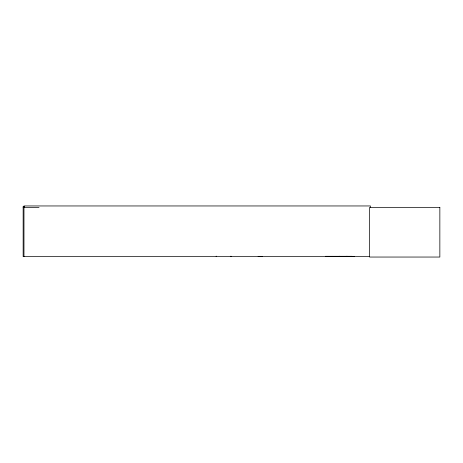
<?xml version="1.0" encoding="UTF-8"?>
<svg xmlns="http://www.w3.org/2000/svg" width="463" height="463" viewBox="0 0 463 463"><rect width="100%" height="100%" fill="white"/><g stroke="black" fill="none" stroke-linecap="round" stroke-linejoin="round"><path stroke-width="0.69" d="M331.878 256.299L331.884 256.589M352.042 256.299L352.042 256.629L352.036 256.299L325.414 256.305M351.996 256.45L325.396 256.427M341.607 256.525L354.027 256.386M341.607 256.595L354.027 256.49M24.597 206.475L23.15 206.475L23.15 256.629L369.694 256.629M23.15 207.407L39.031 207.407M326.351 256.409L335.658 256.398M325.408 256.6L352.048 256.589L351.984 256.299M347.019 256.577L346.966 256.253M370.417 207.407L370.417 205.954L23.966 205.954L23.966 256.629M346.914 256.218L346.914 256.629M339.466 256.218L339.466 256.629M262.243 256.629L258.105 256.629M231.078 256.218L231.078 256.629M230.667 256.218L230.667 256.629M216.597 256.218L216.597 256.629M216.186 256.218L216.186 256.629M331.821 256.612L331.873 256.299L331.867 256.618M439.85 207.407L369.601 207.407L369.601 257.046L439.85 257.046L439.85 207.407"/></g></svg>
